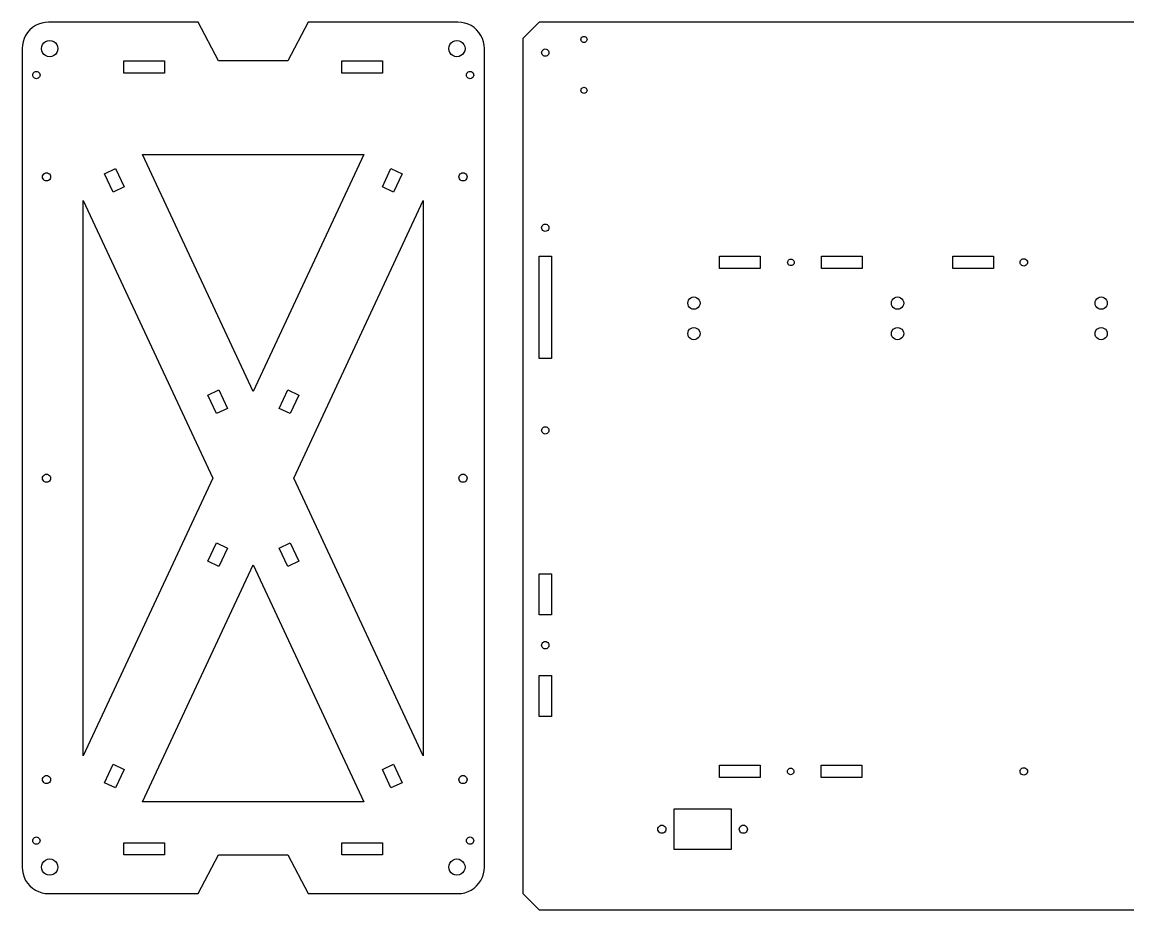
# Model space of a CAD drawing. Header units: metres. Extents: x 640 to 2715, y 0 to 914.
# Drawn here: x 1725 to 2268, y 375 to 811 of the extents above; entities that cross this region are included whole.
import ezdxf

# ---------------------------------------------------------------- set-up
doc = ezdxf.new("R2010")
doc.units = ezdxf.units.M

msp = doc.modelspace()

# ---------------------------------------------------------------- linework, layer by layer
at = {"layer": 'Layer0'}
for points in [[(1724.5, 798, 0), (1724.5, 396, 0), (1724.61, 394.3, 0), (1724.95, 392.64, 0), (1725.49, 391.03, 0), (1726.24, 389.5, 0), (1727.19, 388.09, 0), (1728.31, 386.81, 0), (1729.59, 385.69, 0), (1731, 384.74, 0), (1732.53, 383.99, 0), (1734.14, 383.44, 0), (1735.81, 383.11, 0), (1737.5, 383, 0), (1811, 383, 0), (1821, 402, 0), (1855, 402, 0), (1865, 383, 0), (1938.5, 383, 0), (1940.2, 383.11, 0), (1941.87, 383.44, 0), (1943.48, 383.99, 0), (1945, 384.74, 0), (1946.42, 385.69, 0), (1947.7, 386.81, 0), (1948.82, 388.09, 0), (1949.76, 389.5, 0), (1950.51, 391.03, 0), (1951.06, 392.64, 0), (1951.39, 394.3, 0), (1951.5, 396, 0), (1951.5, 798, 0), (1951.39, 799.7, 0), (1951.06, 801.36, 0), (1950.51, 802.97, 0), (1949.76, 804.5, 0), (1948.82, 805.91, 0), (1947.7, 807.19, 0), (1946.42, 808.31, 0), (1945, 809.26, 0), (1943.48, 810.01, 0), (1941.87, 810.56, 0), (1940.2, 810.89, 0), (1938.5, 811, 0), (1865, 811, 0), (1855, 792, 0), (1821, 792, 0), (1811, 811, 0), (1737.5, 811, 0), (1735.81, 810.89, 0), (1734.14, 810.56, 0), (1732.53, 810.01, 0), (1731, 809.26, 0), (1729.59, 808.31, 0), (1728.31, 807.19, 0), (1727.19, 805.91, 0), (1726.24, 804.5, 0), (1725.49, 802.97, 0), (1724.95, 801.36, 0), (1724.61, 799.7, 0), (1724.5, 798, 0)], [(2557.4, 383, 0), (2557.4, 803, 0), (2549.4, 811, 0), (1978.4, 811, 0), (1970.4, 803, 0), (1970.4, 383, 0), (1978.4, 375, 0), (2549.4, 375, 0), (2557.4, 383, 0)], [(2000.01, 803.95, 0), (2000.4, 804, 0), (2000.79, 803.95, 0), (2001.15, 803.8, 0), (2001.46, 803.56, 0), (2001.7, 803.25, 0), (2001.85, 802.89, 0), (2001.9, 802.5, 0), (2001.85, 802.11, 0), (2001.7, 801.75, 0), (2001.46, 801.44, 0), (2001.15, 801.2, 0), (2000.79, 801.05, 0), (2000.4, 801, 0), (2000.01, 801.05, 0), (1999.65, 801.2, 0), (1999.34, 801.44, 0), (1999.1, 801.75, 0), (1998.95, 802.11, 0), (1998.9, 802.5, 0), (1998.95, 802.89, 0), (1999.1, 803.25, 0), (1999.34, 803.56, 0), (1999.65, 803.8, 0), (2000.01, 803.95, 0)], [(1734.14, 796.96, 0), (1734, 798, 0), (1734.14, 799.04, 0), (1734.54, 800, 0), (1735.17, 800.83, 0), (1736, 801.46, 0), (1736.97, 801.86, 0), (1738, 802, 0), (1739.04, 801.86, 0), (1740, 801.46, 0), (1740.83, 800.83, 0), (1741.47, 800, 0), (1741.87, 799.04, 0), (1742, 798, 0), (1741.87, 796.96, 0), (1741.47, 796, 0), (1740.83, 795.17, 0), (1740, 794.54, 0), (1739.04, 794.14, 0), (1738, 794, 0), (1736.97, 794.14, 0), (1736, 794.54, 0), (1735.17, 795.17, 0), (1734.54, 796, 0), (1734.14, 796.96, 0)], [(1938, 802, 0), (1939.04, 801.86, 0), (1940, 801.46, 0), (1940.83, 800.83, 0), (1941.47, 800, 0), (1941.87, 799.04, 0), (1942, 798, 0), (1941.87, 796.96, 0), (1941.47, 796, 0), (1940.83, 795.17, 0), (1940, 794.54, 0), (1939.04, 794.14, 0), (1938, 794, 0), (1936.97, 794.14, 0), (1936, 794.54, 0), (1935.17, 795.17, 0), (1934.54, 796, 0), (1934.14, 796.96, 0), (1934, 798, 0), (1934.14, 799.04, 0), (1934.54, 800, 0), (1935.17, 800.83, 0), (1936, 801.46, 0), (1936.97, 801.86, 0), (1938, 802, 0)], [(1983.14, 796.47, 0), (1983.2, 796, 0), (1983.14, 795.53, 0), (1982.96, 795.1, 0), (1982.67, 794.73, 0), (1982.3, 794.44, 0), (1981.87, 794.26, 0), (1981.4, 794.2, 0), (1980.93, 794.26, 0), (1980.5, 794.44, 0), (1980.13, 794.73, 0), (1979.84, 795.1, 0), (1979.66, 795.53, 0), (1979.6, 796, 0), (1979.66, 796.47, 0), (1979.84, 796.9, 0), (1980.13, 797.27, 0), (1980.5, 797.56, 0), (1980.93, 797.74, 0), (1981.4, 797.8, 0), (1981.87, 797.74, 0), (1982.3, 797.56, 0), (1982.67, 797.27, 0), (1982.96, 796.9, 0), (1983.14, 796.47, 0)], [(1774.5, 792, 0), (1794.5, 792, 0), (1794.5, 786, 0), (1774.5, 786, 0), (1774.5, 792, 0)], [(1901.5, 786, 0), (1881.5, 786, 0), (1881.5, 792, 0), (1901.5, 792, 0), (1901.5, 786, 0)], [(1729.94, 784.1, 0), (1729.76, 784.53, 0), (1729.7, 785, 0), (1729.76, 785.47, 0), (1729.94, 785.9, 0), (1730.23, 786.27, 0), (1730.6, 786.56, 0), (1731.04, 786.74, 0), (1731.5, 786.8, 0), (1731.97, 786.74, 0), (1732.4, 786.56, 0), (1732.78, 786.27, 0), (1733.06, 785.9, 0), (1733.24, 785.47, 0), (1733.3, 785, 0), (1733.24, 784.53, 0), (1733.06, 784.1, 0), (1732.78, 783.73, 0), (1732.4, 783.44, 0), (1731.97, 783.26, 0), (1731.5, 783.2, 0), (1731.04, 783.26, 0), (1730.6, 783.44, 0), (1730.23, 783.73, 0), (1729.94, 784.1, 0)], [(1944.97, 786.74, 0), (1945.4, 786.56, 0), (1945.78, 786.27, 0), (1946.06, 785.9, 0), (1946.24, 785.47, 0), (1946.3, 785, 0), (1946.24, 784.53, 0), (1946.06, 784.1, 0), (1945.78, 783.73, 0), (1945.4, 783.44, 0), (1944.97, 783.26, 0), (1944.5, 783.2, 0), (1944.04, 783.26, 0), (1943.6, 783.44, 0), (1943.23, 783.73, 0), (1942.94, 784.1, 0), (1942.76, 784.53, 0), (1942.7, 785, 0), (1942.76, 785.47, 0), (1942.94, 785.9, 0), (1943.23, 786.27, 0), (1943.6, 786.56, 0), (1944.04, 786.74, 0), (1944.5, 786.8, 0), (1944.97, 786.74, 0)], [(1998.95, 777.11, 0), (1998.9, 777.5, 0), (1998.95, 777.89, 0), (1999.1, 778.25, 0), (1999.34, 778.56, 0), (1999.65, 778.8, 0), (2000.01, 778.95, 0), (2000.4, 779, 0), (2000.79, 778.95, 0), (2001.15, 778.8, 0), (2001.46, 778.56, 0), (2001.7, 778.25, 0), (2001.85, 777.89, 0), (2001.9, 777.5, 0), (2001.85, 777.11, 0), (2001.7, 776.75, 0), (2001.46, 776.44, 0), (2001.15, 776.2, 0), (2000.79, 776.05, 0), (2000.4, 776, 0), (2000.01, 776.05, 0), (1999.65, 776.2, 0), (1999.34, 776.44, 0), (1999.1, 776.75, 0), (1998.95, 777.11, 0)], [(1783.69, 746, 0), (1892.31, 746, 0), (1838, 629.58, 0), (1783.69, 746, 0)], [(1764.93, 736.56, 0), (1770.36, 739.1, 0), (1774.59, 730.03, 0), (1769.15, 727.5, 0), (1764.93, 736.56, 0)], [(1905.64, 739.1, 0), (1911.08, 736.56, 0), (1906.85, 727.5, 0), (1901.41, 730.03, 0), (1905.64, 739.1, 0)], [(1737.5, 733.27, 0), (1737.02, 733.07, 0), (1736.5, 733, 0), (1735.99, 733.07, 0), (1735.5, 733.27, 0), (1735.09, 733.59, 0), (1734.77, 734, 0), (1734.57, 734.48, 0), (1734.5, 735, 0), (1734.57, 735.52, 0), (1734.77, 736, 0), (1735.09, 736.41, 0), (1735.5, 736.73, 0), (1735.99, 736.93, 0), (1736.5, 737, 0), (1737.02, 736.93, 0), (1737.5, 736.73, 0), (1737.92, 736.41, 0), (1738.23, 736, 0), (1738.43, 735.52, 0), (1738.5, 735, 0), (1738.43, 734.48, 0), (1738.23, 734, 0), (1737.92, 733.59, 0), (1737.5, 733.27, 0)], [(1942, 733.27, 0), (1941.52, 733.07, 0), (1941, 733, 0), (1940.49, 733.07, 0), (1940, 733.27, 0), (1939.59, 733.59, 0), (1939.27, 734, 0), (1939.07, 734.48, 0), (1939, 735, 0), (1939.07, 735.52, 0), (1939.27, 736, 0), (1939.59, 736.41, 0), (1940, 736.73, 0), (1940.49, 736.93, 0), (1941, 737, 0), (1941.52, 736.93, 0), (1942, 736.73, 0), (1942.42, 736.41, 0), (1942.73, 736, 0), (1942.93, 735.52, 0), (1943, 735, 0), (1942.93, 734.48, 0), (1942.73, 734, 0), (1942.42, 733.59, 0), (1942, 733.27, 0)], [(1754.5, 723.42, 0), (1818.14, 587, 0), (1754.5, 450.58, 0), (1754.5, 723.42, 0)], [(1921.5, 723.42, 0), (1921.5, 450.58, 0), (1857.86, 587, 0), (1921.5, 723.42, 0)], [(1983.14, 709.53, 0), (1982.96, 709.1, 0), (1982.67, 708.73, 0), (1982.3, 708.44, 0), (1981.87, 708.26, 0), (1981.4, 708.2, 0), (1980.93, 708.26, 0), (1980.5, 708.44, 0), (1980.13, 708.73, 0), (1979.84, 709.1, 0), (1979.66, 709.53, 0), (1979.6, 710, 0), (1979.66, 710.47, 0), (1979.84, 710.9, 0), (1980.13, 711.27, 0), (1980.5, 711.56, 0), (1980.93, 711.74, 0), (1981.4, 711.8, 0), (1981.87, 711.74, 0), (1982.3, 711.56, 0), (1982.67, 711.27, 0), (1982.96, 710.9, 0), (1983.14, 710.47, 0), (1983.2, 710, 0), (1983.14, 709.53, 0)], [(1978.4, 696.1, 0), (1984.4, 696.1, 0), (1984.4, 645.79, 0), (1978.4, 645.79, 0), (1978.4, 696.1, 0)], [(2067, 696, 0), (2087, 696, 0), (2087, 690, 0), (2067, 690, 0), (2067, 696, 0)], [(2117, 696, 0), (2137, 696, 0), (2137, 690, 0), (2117, 690, 0), (2117, 696, 0)], [(2201.5, 690, 0), (2181.5, 690, 0), (2181.5, 696, 0), (2201.5, 696, 0), (2201.5, 690, 0)], [(2100.61, 692.2, 0), (2100.45, 692.59, 0), (2100.4, 693, 0), (2100.45, 693.41, 0), (2100.61, 693.8, 0), (2100.87, 694.13, 0), (2101.2, 694.39, 0), (2101.59, 694.55, 0), (2102, 694.6, 0), (2102.41, 694.55, 0), (2102.8, 694.39, 0), (2103.13, 694.13, 0), (2103.39, 693.8, 0), (2103.55, 693.41, 0), (2103.6, 693, 0), (2103.55, 692.59, 0), (2103.39, 692.2, 0), (2103.13, 691.87, 0), (2102.8, 691.61, 0), (2102.41, 691.45, 0), (2102, 691.4, 0), (2101.59, 691.45, 0), (2101.2, 691.61, 0), (2100.87, 691.87, 0), (2100.61, 692.2, 0)], [(2218.2, 693, 0), (2218.14, 692.53, 0), (2217.96, 692.1, 0), (2217.67, 691.73, 0), (2217.3, 691.44, 0), (2216.87, 691.26, 0), (2216.4, 691.2, 0), (2215.93, 691.26, 0), (2215.5, 691.44, 0), (2215.13, 691.73, 0), (2214.84, 692.1, 0), (2214.66, 692.53, 0), (2214.6, 693, 0), (2214.66, 693.47, 0), (2214.84, 693.9, 0), (2215.13, 694.27, 0), (2215.5, 694.56, 0), (2215.93, 694.74, 0), (2216.4, 694.8, 0), (2216.87, 694.74, 0), (2217.3, 694.56, 0), (2217.67, 694.27, 0), (2217.96, 693.9, 0), (2218.14, 693.47, 0), (2218.2, 693, 0)], [(2051.4, 673, 0), (2051.5, 673.78, 0), (2051.8, 674.5, 0), (2052.28, 675.12, 0), (2052.9, 675.6, 0), (2053.62, 675.9, 0), (2054.4, 676, 0), (2055.18, 675.9, 0), (2055.9, 675.6, 0), (2056.52, 675.12, 0), (2057, 674.5, 0), (2057.3, 673.78, 0), (2057.4, 673, 0), (2057.3, 672.22, 0), (2057, 671.5, 0), (2056.52, 670.88, 0), (2055.9, 670.4, 0), (2055.18, 670.1, 0), (2054.4, 670, 0), (2053.62, 670.1, 0), (2052.9, 670.4, 0), (2052.28, 670.88, 0), (2051.8, 671.5, 0), (2051.5, 672.22, 0), (2051.4, 673, 0)], [(2156.52, 670.88, 0), (2155.9, 670.4, 0), (2155.18, 670.1, 0), (2154.4, 670, 0), (2153.62, 670.1, 0), (2152.9, 670.4, 0), (2152.28, 670.88, 0), (2151.8, 671.5, 0), (2151.5, 672.22, 0), (2151.4, 673, 0), (2151.5, 673.78, 0), (2151.8, 674.5, 0), (2152.28, 675.12, 0), (2152.9, 675.6, 0), (2153.62, 675.9, 0), (2154.4, 676, 0), (2155.18, 675.9, 0), (2155.9, 675.6, 0), (2156.52, 675.12, 0), (2157, 674.5, 0), (2157.3, 673.78, 0), (2157.4, 673, 0), (2157.3, 672.22, 0), (2157, 671.5, 0), (2156.52, 670.88, 0)], [(2253.62, 670.1, 0), (2252.9, 670.4, 0), (2252.28, 670.88, 0), (2251.8, 671.5, 0), (2251.5, 672.22, 0), (2251.4, 673, 0), (2251.5, 673.78, 0), (2251.8, 674.5, 0), (2252.28, 675.12, 0), (2252.9, 675.6, 0), (2253.62, 675.9, 0), (2254.4, 676, 0), (2255.18, 675.9, 0), (2255.9, 675.6, 0), (2256.52, 675.12, 0), (2257, 674.5, 0), (2257.3, 673.78, 0), (2257.4, 673, 0), (2257.3, 672.22, 0), (2257, 671.5, 0), (2256.52, 670.88, 0), (2255.9, 670.4, 0), (2255.18, 670.1, 0), (2254.4, 670, 0), (2253.62, 670.1, 0)], [(2057.3, 658.78, 0), (2057.4, 658, 0), (2057.3, 657.22, 0), (2057, 656.5, 0), (2056.52, 655.88, 0), (2055.9, 655.4, 0), (2055.18, 655.1, 0), (2054.4, 655, 0), (2053.62, 655.1, 0), (2052.9, 655.4, 0), (2052.28, 655.88, 0), (2051.8, 656.5, 0), (2051.5, 657.22, 0), (2051.4, 658, 0), (2051.5, 658.78, 0), (2051.8, 659.5, 0), (2052.28, 660.12, 0), (2052.9, 660.6, 0), (2053.62, 660.9, 0), (2054.4, 661, 0), (2055.18, 660.9, 0), (2055.9, 660.6, 0), (2056.52, 660.12, 0), (2057, 659.5, 0), (2057.3, 658.78, 0)], [(2157.3, 658.78, 0), (2157.4, 658, 0), (2157.3, 657.22, 0), (2157, 656.5, 0), (2156.52, 655.88, 0), (2155.9, 655.4, 0), (2155.18, 655.1, 0), (2154.4, 655, 0), (2153.62, 655.1, 0), (2152.9, 655.4, 0), (2152.28, 655.88, 0), (2151.8, 656.5, 0), (2151.5, 657.22, 0), (2151.4, 658, 0), (2151.5, 658.78, 0), (2151.8, 659.5, 0), (2152.28, 660.12, 0), (2152.9, 660.6, 0), (2153.62, 660.9, 0), (2154.4, 661, 0), (2155.18, 660.9, 0), (2155.9, 660.6, 0), (2156.52, 660.12, 0), (2157, 659.5, 0), (2157.3, 658.78, 0)], [(2257.3, 658.78, 0), (2257.4, 658, 0), (2257.3, 657.22, 0), (2257, 656.5, 0), (2256.52, 655.88, 0), (2255.9, 655.4, 0), (2255.18, 655.1, 0), (2254.4, 655, 0), (2253.62, 655.1, 0), (2252.9, 655.4, 0), (2252.28, 655.88, 0), (2251.8, 656.5, 0), (2251.5, 657.22, 0), (2251.4, 658, 0), (2251.5, 658.78, 0), (2251.8, 659.5, 0), (2252.28, 660.12, 0), (2252.9, 660.6, 0), (2253.62, 660.9, 0), (2254.4, 661, 0), (2255.18, 660.9, 0), (2255.9, 660.6, 0), (2256.52, 660.12, 0), (2257, 659.5, 0), (2257.3, 658.78, 0)], [(1819.88, 618.75, 0), (1815.66, 627.81, 0), (1821.09, 630.35, 0), (1825.32, 621.28, 0), (1819.88, 618.75, 0)], [(1854.91, 630.35, 0), (1860.35, 627.81, 0), (1856.12, 618.75, 0), (1850.69, 621.28, 0), (1854.91, 630.35, 0)], [(1983.14, 610.03, 0), (1982.96, 609.6, 0), (1982.67, 609.23, 0), (1982.3, 608.94, 0), (1981.87, 608.76, 0), (1981.4, 608.7, 0), (1980.93, 608.76, 0), (1980.5, 608.94, 0), (1980.13, 609.23, 0), (1979.84, 609.6, 0), (1979.66, 610.03, 0), (1979.6, 610.5, 0), (1979.66, 610.97, 0), (1979.84, 611.4, 0), (1980.13, 611.77, 0), (1980.5, 612.06, 0), (1980.93, 612.24, 0), (1981.4, 612.3, 0), (1981.87, 612.24, 0), (1982.3, 612.06, 0), (1982.67, 611.77, 0), (1982.96, 611.4, 0), (1983.14, 610.97, 0), (1983.2, 610.5, 0), (1983.14, 610.03, 0)], [(1735.99, 588.93, 0), (1736.5, 589, 0), (1737.02, 588.93, 0), (1737.5, 588.73, 0), (1737.92, 588.41, 0), (1738.23, 588, 0), (1738.43, 587.52, 0), (1738.5, 587, 0), (1738.43, 586.48, 0), (1738.23, 586, 0), (1737.92, 585.59, 0), (1737.5, 585.27, 0), (1737.02, 585.07, 0), (1736.5, 585, 0), (1735.99, 585.07, 0), (1735.5, 585.27, 0), (1735.09, 585.59, 0), (1734.77, 586, 0), (1734.57, 586.48, 0), (1734.5, 587, 0), (1734.57, 587.52, 0), (1734.77, 588, 0), (1735.09, 588.41, 0), (1735.5, 588.73, 0), (1735.99, 588.93, 0)], [(1940, 585.27, 0), (1939.59, 585.59, 0), (1939.27, 586, 0), (1939.07, 586.48, 0), (1939, 587, 0), (1939.07, 587.52, 0), (1939.27, 588, 0), (1939.59, 588.41, 0), (1940, 588.73, 0), (1940.49, 588.93, 0), (1941, 589, 0), (1941.52, 588.93, 0), (1942, 588.73, 0), (1942.42, 588.41, 0), (1942.73, 588, 0), (1942.93, 587.52, 0), (1943, 587, 0), (1942.93, 586.48, 0), (1942.73, 586, 0), (1942.42, 585.59, 0), (1942, 585.27, 0), (1941.52, 585.07, 0), (1941, 585, 0), (1940.49, 585.07, 0), (1940, 585.27, 0)], [(1819.88, 555.25, 0), (1825.32, 552.72, 0), (1821.09, 543.65, 0), (1815.66, 546.19, 0), (1819.88, 555.25, 0)], [(1850.69, 552.72, 0), (1856.12, 555.25, 0), (1860.35, 546.19, 0), (1854.91, 543.65, 0), (1850.69, 552.72, 0)], [(1838, 544.42, 0), (1892.31, 428, 0), (1783.69, 428, 0), (1838, 544.42, 0)], [(1978.4, 540.1, 0), (1984.4, 540.1, 0), (1984.4, 519.9, 0), (1978.4, 519.9, 0), (1978.4, 540.1, 0)], [(1983.2, 505, 0), (1983.14, 504.53, 0), (1982.96, 504.1, 0), (1982.67, 503.73, 0), (1982.3, 503.44, 0), (1981.87, 503.26, 0), (1981.4, 503.2, 0), (1980.93, 503.26, 0), (1980.5, 503.44, 0), (1980.13, 503.73, 0), (1979.84, 504.1, 0), (1979.66, 504.53, 0), (1979.6, 505, 0), (1979.66, 505.47, 0), (1979.84, 505.9, 0), (1980.13, 506.27, 0), (1980.5, 506.56, 0), (1980.93, 506.74, 0), (1981.4, 506.8, 0), (1981.87, 506.74, 0), (1982.3, 506.56, 0), (1982.67, 506.27, 0), (1982.96, 505.9, 0), (1983.14, 505.47, 0), (1983.2, 505, 0)], [(1978.4, 469.9, 0), (1978.4, 490.1, 0), (1984.4, 490.1, 0), (1984.4, 469.9, 0), (1978.4, 469.9, 0)], [(1769.15, 446.5, 0), (1774.59, 443.97, 0), (1770.36, 434.9, 0), (1764.93, 437.44, 0), (1769.15, 446.5, 0)], [(1901.41, 443.97, 0), (1906.85, 446.5, 0), (1911.08, 437.44, 0), (1905.64, 434.9, 0), (1901.41, 443.97, 0)], [(2086.9, 440, 0), (2066.9, 440, 0), (2066.9, 446, 0), (2086.9, 446, 0), (2086.9, 440, 0)], [(2116.9, 440, 0), (2116.9, 446, 0), (2136.9, 446, 0), (2136.9, 440, 0), (2116.9, 440, 0)], [(1735.09, 440.41, 0), (1735.5, 440.73, 0), (1735.99, 440.93, 0), (1736.5, 441, 0), (1737.02, 440.93, 0), (1737.5, 440.73, 0), (1737.92, 440.41, 0), (1738.23, 440, 0), (1738.43, 439.52, 0), (1738.5, 439, 0), (1738.43, 438.48, 0), (1738.23, 438, 0), (1737.92, 437.59, 0), (1737.5, 437.27, 0), (1737.02, 437.07, 0), (1736.5, 437, 0), (1735.99, 437.07, 0), (1735.5, 437.27, 0), (1735.09, 437.59, 0), (1734.77, 438, 0), (1734.57, 438.48, 0), (1734.5, 439, 0), (1734.57, 439.52, 0), (1734.77, 440, 0), (1735.09, 440.41, 0)], [(1941.52, 437.07, 0), (1941, 437, 0), (1940.49, 437.07, 0), (1940, 437.27, 0), (1939.59, 437.59, 0), (1939.27, 438, 0), (1939.07, 438.48, 0), (1939, 439, 0), (1939.07, 439.52, 0), (1939.27, 440, 0), (1939.59, 440.41, 0), (1940, 440.73, 0), (1940.49, 440.93, 0), (1941, 441, 0), (1941.52, 440.93, 0), (1942, 440.73, 0), (1942.42, 440.41, 0), (1942.73, 440, 0), (1942.93, 439.52, 0), (1943, 439, 0), (1942.93, 438.48, 0), (1942.73, 438, 0), (1942.42, 437.59, 0), (1942, 437.27, 0), (1941.52, 437.07, 0)], [(2103.45, 443.41, 0), (2103.5, 443, 0), (2103.45, 442.59, 0), (2103.29, 442.2, 0), (2103.03, 441.87, 0), (2102.7, 441.61, 0), (2102.31, 441.45, 0), (2101.9, 441.4, 0), (2101.49, 441.45, 0), (2101.1, 441.61, 0), (2100.77, 441.87, 0), (2100.51, 442.2, 0), (2100.35, 442.59, 0), (2100.3, 443, 0), (2100.35, 443.41, 0), (2100.51, 443.8, 0), (2100.77, 444.13, 0), (2101.1, 444.39, 0), (2101.49, 444.55, 0), (2101.9, 444.6, 0), (2102.31, 444.55, 0), (2102.7, 444.39, 0), (2103.03, 444.13, 0), (2103.29, 443.8, 0), (2103.45, 443.41, 0)], [(2218.14, 442.53, 0), (2217.96, 442.1, 0), (2217.67, 441.73, 0), (2217.3, 441.44, 0), (2216.87, 441.26, 0), (2216.4, 441.2, 0), (2215.93, 441.26, 0), (2215.5, 441.44, 0), (2215.13, 441.73, 0), (2214.84, 442.1, 0), (2214.66, 442.53, 0), (2214.6, 443, 0), (2214.66, 443.47, 0), (2214.84, 443.9, 0), (2215.13, 444.27, 0), (2215.5, 444.56, 0), (2215.93, 444.74, 0), (2216.4, 444.8, 0), (2216.87, 444.74, 0), (2217.3, 444.56, 0), (2217.67, 444.27, 0), (2217.96, 443.9, 0), (2218.14, 443.47, 0), (2218.2, 443, 0), (2218.14, 442.53, 0)], [(2044.67, 404.62, 0), (2044.67, 424.62, 0), (2072.67, 424.62, 0), (2072.67, 404.62, 0), (2044.67, 404.62, 0)], [(2038.16, 416.55, 0), (2038.67, 416.62, 0), (2039.19, 416.55, 0), (2039.67, 416.35, 0), (2040.09, 416.03, 0), (2040.41, 415.62, 0), (2040.61, 415.14, 0), (2040.67, 414.62, 0), (2040.61, 414.1, 0), (2040.41, 413.62, 0), (2040.09, 413.2, 0), (2039.67, 412.89, 0), (2039.19, 412.69, 0), (2038.67, 412.62, 0), (2038.16, 412.69, 0), (2037.67, 412.89, 0), (2037.26, 413.2, 0), (2036.94, 413.62, 0), (2036.74, 414.1, 0), (2036.67, 414.62, 0), (2036.74, 415.14, 0), (2036.94, 415.62, 0), (2037.26, 416.03, 0), (2037.67, 416.35, 0), (2038.16, 416.55, 0)], [(2078.16, 416.55, 0), (2078.67, 416.62, 0), (2079.19, 416.55, 0), (2079.67, 416.35, 0), (2080.09, 416.03, 0), (2080.41, 415.62, 0), (2080.61, 415.14, 0), (2080.67, 414.62, 0), (2080.61, 414.1, 0), (2080.41, 413.62, 0), (2080.09, 413.2, 0), (2079.67, 412.89, 0), (2079.19, 412.69, 0), (2078.67, 412.62, 0), (2078.16, 412.69, 0), (2077.67, 412.89, 0), (2077.26, 413.2, 0), (2076.94, 413.62, 0), (2076.74, 414.1, 0), (2076.67, 414.62, 0), (2076.74, 415.14, 0), (2076.94, 415.62, 0), (2077.26, 416.03, 0), (2077.67, 416.35, 0), (2078.16, 416.55, 0)], [(1732.78, 410.27, 0), (1733.06, 409.9, 0), (1733.24, 409.47, 0), (1733.3, 409, 0), (1733.24, 408.53, 0), (1733.06, 408.1, 0), (1732.78, 407.73, 0), (1732.4, 407.44, 0), (1731.97, 407.26, 0), (1731.5, 407.2, 0), (1731.04, 407.26, 0), (1730.6, 407.44, 0), (1730.23, 407.73, 0), (1729.94, 408.1, 0), (1729.76, 408.53, 0), (1729.7, 409, 0), (1729.76, 409.47, 0), (1729.94, 409.9, 0), (1730.23, 410.27, 0), (1730.6, 410.56, 0), (1731.04, 410.74, 0), (1731.5, 410.8, 0), (1731.97, 410.74, 0), (1732.4, 410.56, 0), (1732.78, 410.27, 0)], [(1774.5, 402, 0), (1774.5, 408, 0), (1794.5, 408, 0), (1794.5, 402, 0), (1774.5, 402, 0)], [(1881.5, 408, 0), (1901.5, 408, 0), (1901.5, 402, 0), (1881.5, 402, 0), (1881.5, 408, 0)], [(1945.4, 410.56, 0), (1945.78, 410.27, 0), (1946.06, 409.9, 0), (1946.24, 409.47, 0), (1946.3, 409, 0), (1946.24, 408.53, 0), (1946.06, 408.1, 0), (1945.78, 407.73, 0), (1945.4, 407.44, 0), (1944.97, 407.26, 0), (1944.5, 407.2, 0), (1944.04, 407.26, 0), (1943.6, 407.44, 0), (1943.23, 407.73, 0), (1942.94, 408.1, 0), (1942.76, 408.53, 0), (1942.7, 409, 0), (1942.76, 409.47, 0), (1942.94, 409.9, 0), (1943.23, 410.27, 0), (1943.6, 410.56, 0), (1944.04, 410.74, 0), (1944.5, 410.8, 0), (1944.97, 410.74, 0), (1945.4, 410.56, 0)], [(1736.97, 399.86, 0), (1738, 400, 0), (1739.04, 399.86, 0), (1740, 399.46, 0), (1740.83, 398.83, 0), (1741.47, 398, 0), (1741.87, 397.04, 0), (1742, 396, 0), (1741.87, 394.96, 0), (1741.47, 394, 0), (1740.83, 393.17, 0), (1740, 392.54, 0), (1739.04, 392.14, 0), (1738, 392, 0), (1736.97, 392.14, 0), (1736, 392.54, 0), (1735.17, 393.17, 0), (1734.54, 394, 0), (1734.14, 394.96, 0), (1734, 396, 0), (1734.14, 397.04, 0), (1734.54, 398, 0), (1735.17, 398.83, 0), (1736, 399.46, 0), (1736.97, 399.86, 0)], [(1938, 400, 0), (1939.04, 399.86, 0), (1940, 399.46, 0), (1940.83, 398.83, 0), (1941.47, 398, 0), (1941.87, 397.04, 0), (1942, 396, 0), (1941.87, 394.96, 0), (1941.47, 394, 0), (1940.83, 393.17, 0), (1940, 392.54, 0), (1939.04, 392.14, 0), (1938, 392, 0), (1936.97, 392.14, 0), (1936, 392.54, 0), (1935.17, 393.17, 0), (1934.54, 394, 0), (1934.14, 394.96, 0), (1934, 396, 0), (1934.14, 397.04, 0), (1934.54, 398, 0), (1935.17, 398.83, 0), (1936, 399.46, 0), (1936.97, 399.86, 0), (1938, 400, 0)]]:
    msp.add_polyline3d(points, dxfattribs=at)

doc.saveas('drawing.dxf')
